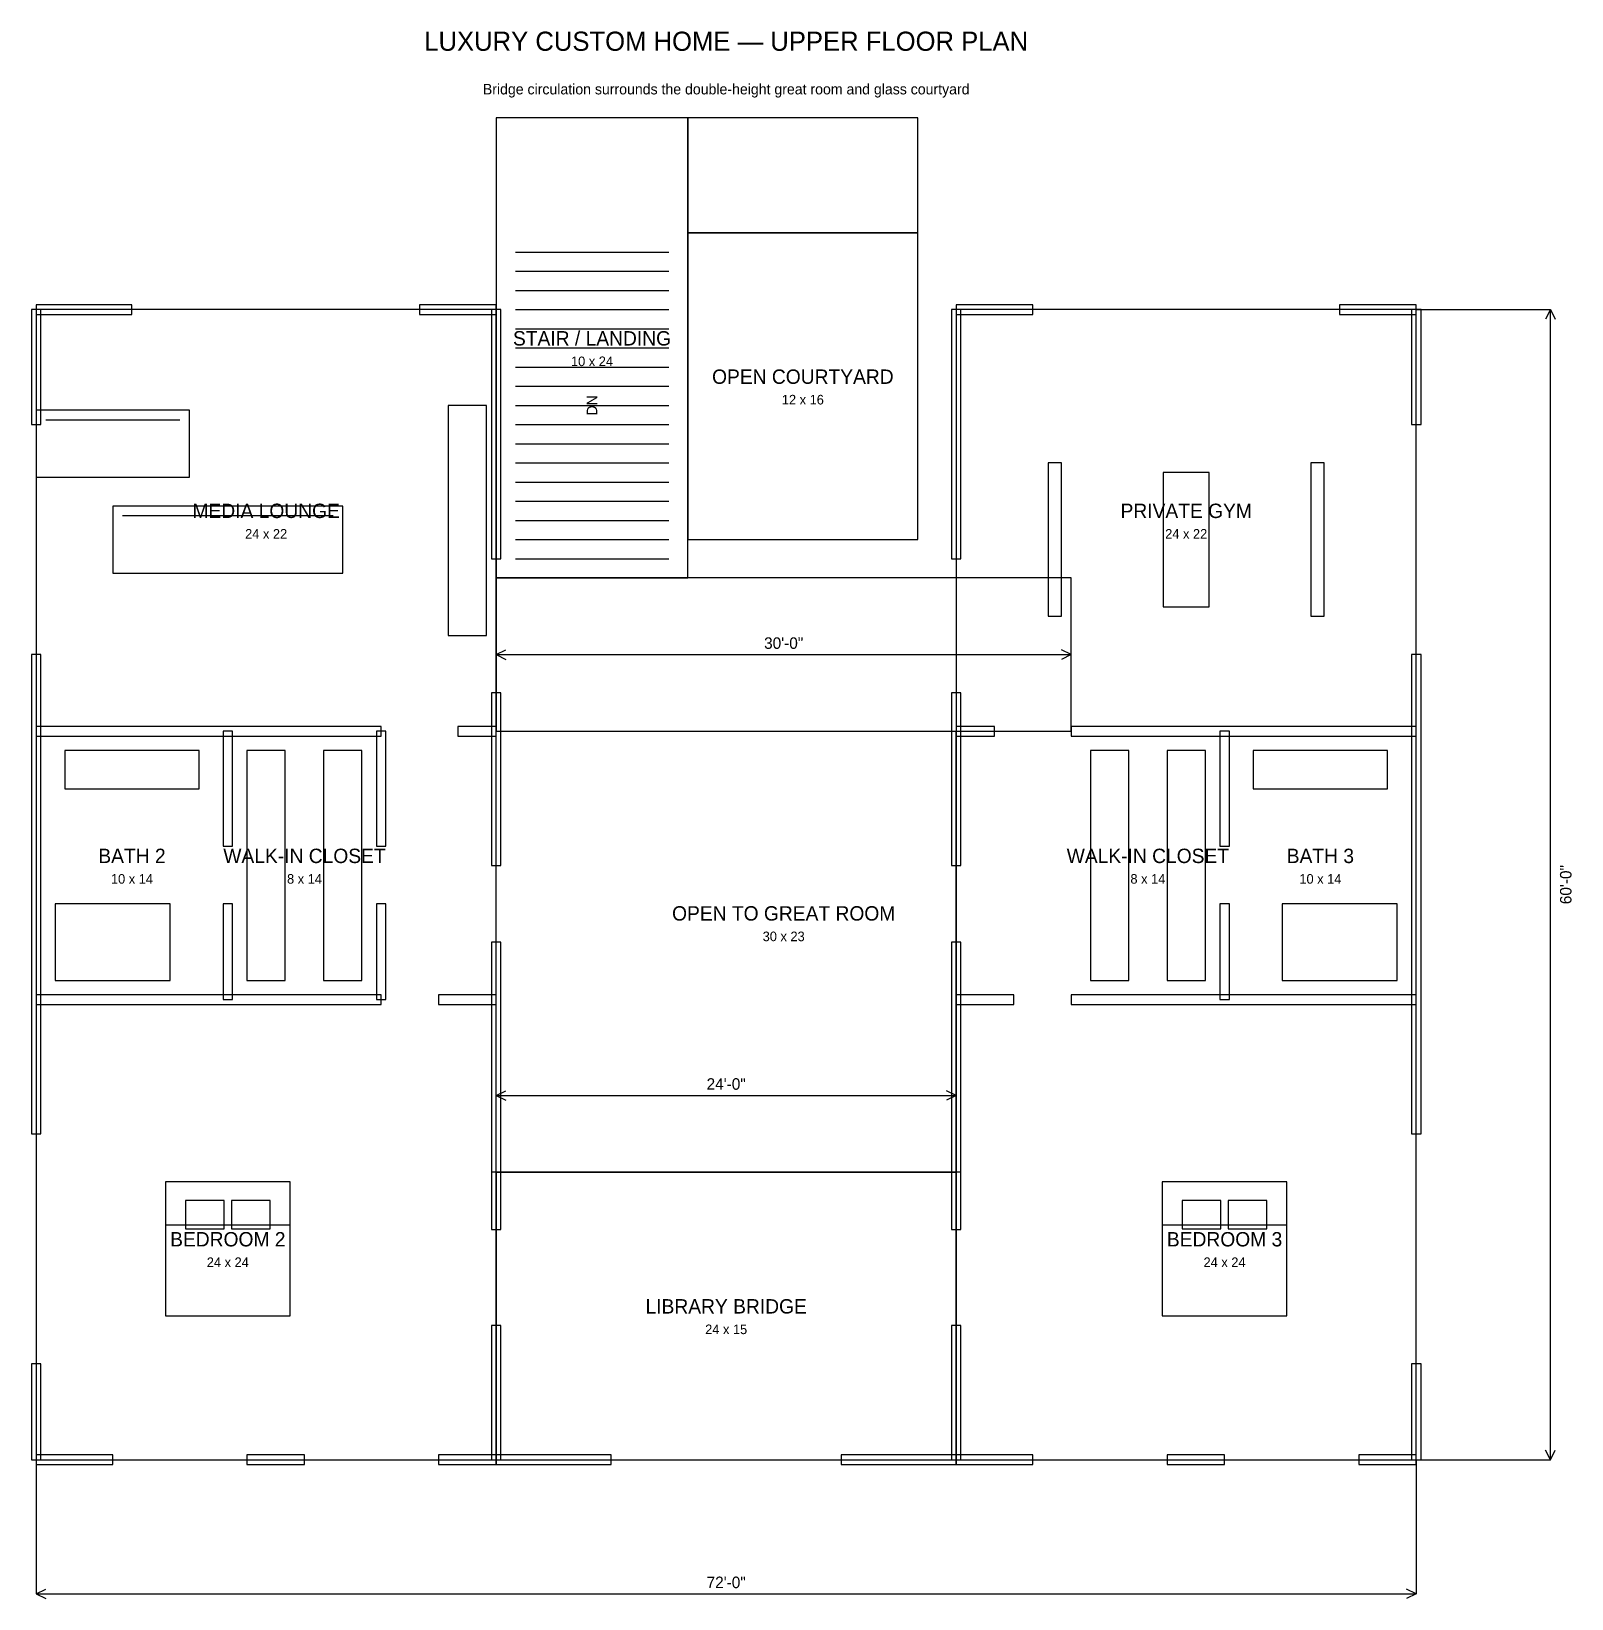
# Model space of a CAD drawing. Header units: inches. Extents: x -3 to 961, y -87 to 894.
import ezdxf
from ezdxf.enums import TextEntityAlignment as Align

# ---------------------------------------------------------------- set-up
doc = ezdxf.new("R2010")
doc.units = ezdxf.units.IN
for name, color, linetype in [('A-CAB', 30, 'CONTINUOUS'), ('A-DIMS', 1, 'CONTINUOUS'), ('A-FIXT', 5, 'CONTINUOUS'), ('A-FURN', 6, 'CONTINUOUS'), ('A-OVER', 8, 'CONTINUOUS'), ('A-STAIR', 2, 'CONTINUOUS'), ('A-TEXT', 7, 'CONTINUOUS'), ('A-WALL', 7, 'CONTINUOUS'), ('A-WIND', 4, 'CONTINUOUS')]:
    doc.layers.add(name, color=color, linetype=linetype)

msp = doc.modelspace()

# ---------------------------------------------------------------- linework, layer by layer
at = {"layer": 'A-CAB'}
for p, q in [((156, 444), (132, 444)), ((132, 444), (132, 300)), ((156, 300), (156, 444)), ((204, 444), (180, 444)), ((180, 444), (180, 300)), ((204, 300), (204, 444)), ((684, 444), (660, 444)), ((660, 444), (660, 300)), ((684, 300), (684, 444)), ((732, 444), (708, 444)), ((708, 444), (708, 300)), ((732, 300), (732, 444)), ((132, 300), (156, 300)), ((180, 300), (204, 300)), ((660, 300), (684, 300)), ((708, 300), (732, 300))]:
    msp.add_line(p, q, dxfattribs=at)
at = {"layer": 'A-DIMS'}
for p, q in [((864, 720), (948, 720)), ((948, 720), (945, 714)), ((948, 0), (948, 720)), ((948, 720), (951, 714)), ((288, 504), (294, 507)), ((288, 456), (288, 504)), ((288, 504), (648, 504)), ((288, 504), (294, 501)), ((648, 504), (642, 507)), ((648, 504), (642, 501)), ((648, 456), (648, 504)), ((288, 228), (294, 231)), ((288, 180), (288, 228)), ((288, 228), (576, 228)), ((288, 228), (294, 225)), ((576, 228), (570, 231)), ((576, 228), (570, 225)), ((576, 180), (576, 228)), ((0, 0), (0, -84)), ((864, 0), (864, -84)), ((864, 0), (948, 0)), ((948, 0), (945, 6)), ((948, 0), (951, 6)), ((0, -84), (6, -81)), ((0, -84), (864, -84)), ((0, -84), (6, -87)), ((864, -84), (858, -81)), ((864, -84), (858, -87))]:
    msp.add_line(p, q, dxfattribs=at)
at = {"layer": 'A-FIXT'}
for p, q in [((102, 444), (18, 444)), ((18, 444), (18, 420)), ((102, 420), (102, 444)), ((846, 444), (762, 444)), ((762, 444), (762, 420)), ((846, 420), (846, 444)), ((18, 420), (102, 420)), ((762, 420), (846, 420)), ((84, 348), (12, 348)), ((12, 348), (12, 300)), ((84, 300), (84, 348)), ((852, 348), (780, 348)), ((780, 348), (780, 300)), ((852, 300), (852, 348)), ((12, 300), (84, 300)), ((780, 300), (852, 300))]:
    msp.add_line(p, q, dxfattribs=at)
at = {"layer": 'A-FURN'}
for p, q in [((282, 660), (258, 660)), ((258, 660), (258, 516)), ((282, 516), (282, 660)), ((96, 657), (0, 657)), ((0, 657), (0, 615)), ((6, 651), (90, 651)), ((96, 615), (96, 657)), ((642, 624), (633.6, 624)), ((633.6, 624), (633.6, 528)), ((642, 528), (642, 624)), ((806.4, 624), (798, 624)), ((798, 624), (798, 528)), ((806.4, 528), (806.4, 624)), ((0, 615), (96, 615)), ((734.4, 618), (705.6, 618)), ((705.6, 618), (705.6, 534)), ((734.4, 534), (734.4, 618)), ((192, 597), (48, 597)), ((48, 597), (48, 555)), ((54, 591), (186, 591)), ((192, 555), (192, 597)), ((48, 555), (192, 555)), ((705.6, 534), (734.4, 534)), ((633.6, 528), (642, 528)), ((798, 528), (806.4, 528)), ((258, 516), (282, 516)), ((159, 174), (81, 174)), ((81, 174), (81, 90)), ((159, 90), (159, 174)), ((783, 174), (705, 174)), ((705, 174), (705, 90)), ((783, 90), (783, 174)), ((117.66, 162.24), (93.48, 162.24)), ((93.48, 162.24), (93.48, 144.6)), ((117.66, 144.6), (117.66, 162.24)), ((146.52, 162.24), (122.34, 162.24)), ((122.34, 162.24), (122.34, 144.6)), ((146.52, 144.6), (146.52, 162.24)), ((741.66, 162.24), (717.48, 162.24)), ((717.48, 162.24), (717.48, 144.6)), ((741.66, 144.6), (741.66, 162.24)), ((770.52, 162.24), (746.34, 162.24)), ((746.34, 162.24), (746.34, 144.6)), ((770.52, 144.6), (770.52, 162.24)), ((81, 147.12), (159, 147.12)), ((93.48, 144.6), (117.66, 144.6)), ((122.34, 144.6), (146.52, 144.6)), ((705, 147.12), (783, 147.12)), ((717.48, 144.6), (741.66, 144.6)), ((746.34, 144.6), (770.52, 144.6)), ((81, 90), (159, 90)), ((705, 90), (783, 90))]:
    msp.add_line(p, q, dxfattribs=at)
at = {"layer": 'A-OVER'}
for p, q in [((408, 840), (288, 840)), ((288, 840), (288, 552)), ((408, 552), (408, 840)), ((552, 840), (408, 840)), ((408, 840), (408, 768)), ((552, 768), (552, 840)), ((408, 768), (552, 768)), ((288, 720), (0, 720)), ((0, 720), (0, 0)), ((288, 0), (288, 720)), ((864, 720), (576, 720)), ((576, 720), (576, 0)), ((864, 0), (864, 720)), ((648, 552), (288, 552)), ((288, 552), (288, 456)), ((288, 552), (408, 552)), ((648, 456), (648, 552)), ((288, 456), (648, 456)), ((576, 180), (288, 180)), ((288, 180), (288, 0)), ((576, 0), (576, 180)), ((0, 0), (288, 0)), ((288, 0), (576, 0)), ((576, 0), (864, 0))]:
    msp.add_line(p, q, dxfattribs=at)
at = {"layer": 'A-STAIR'}
for p, q in [((300, 756), (396, 756)), ((300, 744), (396, 744)), ((300, 732), (396, 732)), ((300, 720), (396, 720)), ((300, 708), (396, 708)), ((300, 696), (396, 696)), ((300, 684), (396, 684)), ((300, 672), (396, 672)), ((300, 660), (396, 660)), ((300, 648), (396, 648)), ((300, 636), (396, 636)), ((300, 624), (396, 624)), ((300, 612), (396, 612)), ((300, 600), (396, 600)), ((300, 588), (396, 588)), ((300, 576), (396, 576)), ((300, 564), (396, 564)), ((300, 552), (396, 552))]:
    msp.add_line(p, q, dxfattribs=at)
at = {"layer": 'A-WALL'}
for p, q in [((3, 720), (-3, 720)), ((-3, 720), (-3, 648)), ((60, 723), (0, 723)), ((0, 723), (0, 717)), ((0, 717), (60, 717)), ((3, 648), (3, 720)), ((60, 717), (60, 723)), ((288, 723), (240, 723)), ((240, 723), (240, 717)), ((240, 717), (288, 717)), ((291, 720), (285, 720)), ((285, 720), (285, 564)), ((288, 717), (288, 723)), ((291, 564), (291, 720)), ((579, 720), (573, 720)), ((573, 720), (573, 564)), ((624, 723), (576, 723)), ((576, 723), (576, 717)), ((576, 717), (624, 717)), ((579, 564), (579, 720)), ((624, 717), (624, 723)), ((864, 723), (816, 723)), ((816, 723), (816, 717)), ((816, 717), (864, 717)), ((867, 720), (861, 720)), ((861, 720), (861, 648)), ((864, 717), (864, 723)), ((867, 648), (867, 720)), ((-3, 648), (3, 648)), ((861, 648), (867, 648)), ((285, 564), (291, 564)), ((573, 564), (579, 564)), ((3, 504), (-3, 504)), ((-3, 504), (-3, 204)), ((3, 204), (3, 504)), ((867, 504), (861, 504)), ((861, 504), (861, 204)), ((867, 204), (867, 504)), ((291, 480), (285, 480)), ((285, 480), (285, 372)), ((291, 372), (291, 480)), ((579, 480), (573, 480)), ((573, 480), (573, 372)), ((579, 372), (579, 480)), ((216, 459), (0, 459)), ((0, 459), (0, 453)), ((0, 453), (216, 453)), ((123, 456), (117, 456)), ((117, 456), (117, 384)), ((123, 384), (123, 456)), ((219, 456), (213, 456)), ((213, 456), (213, 384)), ((216, 453), (216, 459)), ((219, 384), (219, 456)), ((288, 459), (264, 459)), ((264, 459), (264, 453)), ((264, 453), (288, 453)), ((288, 453), (288, 459)), ((600, 459), (576, 459)), ((576, 459), (576, 453)), ((576, 453), (600, 453)), ((600, 453), (600, 459)), ((864, 459), (648, 459)), ((648, 459), (648, 453)), ((648, 453), (864, 453)), ((747, 456), (741, 456)), ((741, 456), (741, 384)), ((747, 384), (747, 456)), ((864, 453), (864, 459)), ((117, 384), (123, 384)), ((213, 384), (219, 384)), ((741, 384), (747, 384)), ((285, 372), (291, 372)), ((573, 372), (579, 372)), ((123, 348), (117, 348)), ((117, 348), (117, 288)), ((123, 288), (123, 348)), ((219, 348), (213, 348)), ((213, 348), (213, 288)), ((219, 288), (219, 348)), ((747, 348), (741, 348)), ((741, 348), (741, 288)), ((747, 288), (747, 348)), ((291, 324), (285, 324)), ((285, 324), (285, 144)), ((291, 144), (291, 324)), ((579, 324), (573, 324)), ((573, 324), (573, 144)), ((579, 144), (579, 324)), ((216, 291), (0, 291)), ((0, 291), (0, 285)), ((0, 285), (216, 285)), ((117, 288), (123, 288)), ((213, 288), (219, 288)), ((216, 285), (216, 291)), ((288, 291), (252, 291)), ((252, 291), (252, 285)), ((252, 285), (288, 285)), ((288, 285), (288, 291)), ((612, 291), (576, 291)), ((576, 291), (576, 285)), ((576, 285), (612, 285)), ((612, 285), (612, 291)), ((864, 291), (648, 291)), ((648, 291), (648, 285)), ((648, 285), (864, 285)), ((741, 288), (747, 288)), ((864, 285), (864, 291)), ((-3, 204), (3, 204)), ((861, 204), (867, 204)), ((291, 180), (285, 180)), ((285, 180), (285, 144)), ((291, 144), (291, 180)), ((579, 180), (573, 180)), ((573, 180), (573, 144)), ((579, 144), (579, 180)), ((285, 144), (291, 144)), ((285, 144), (291, 144)), ((573, 144), (579, 144)), ((573, 144), (579, 144)), ((291, 84), (285, 84)), ((285, 84), (285, 0)), ((291, 84), (285, 84)), ((285, 84), (285, 0)), ((291, 0), (291, 84)), ((291, 0), (291, 84)), ((579, 84), (573, 84)), ((573, 84), (573, 0)), ((579, 84), (573, 84)), ((573, 84), (573, 0)), ((579, 0), (579, 84)), ((579, 0), (579, 84)), ((3, 60), (-3, 60)), ((-3, 60), (-3, 0)), ((3, 0), (3, 60)), ((867, 60), (861, 60)), ((861, 60), (861, 0)), ((867, 0), (867, 60)), ((-3, 0), (3, 0)), ((48, 3), (0, 3)), ((0, 3), (0, -3)), ((48, -3), (48, 3)), ((168, 3), (132, 3)), ((132, 3), (132, -3)), ((168, -3), (168, 3)), ((288, 3), (252, 3)), ((252, 3), (252, -3)), ((285, 0), (291, 0)), ((285, 0), (291, 0)), ((288, -3), (288, 3)), ((360, 3), (288, 3)), ((288, 3), (288, -3)), ((360, -3), (360, 3)), ((576, 3), (504, 3)), ((504, 3), (504, -3)), ((573, 0), (579, 0)), ((573, 0), (579, 0)), ((624, 3), (576, 3)), ((576, 3), (576, -3)), ((576, -3), (576, 3)), ((624, -3), (624, 3)), ((744, 3), (708, 3)), ((708, 3), (708, -3)), ((744, -3), (744, 3)), ((864, 3), (828, 3)), ((828, 3), (828, -3)), ((861, 0), (867, 0)), ((864, -3), (864, 3)), ((0, -3), (48, -3)), ((132, -3), (168, -3)), ((252, -3), (288, -3)), ((288, -3), (360, -3)), ((504, -3), (576, -3)), ((576, -3), (624, -3)), ((708, -3), (744, -3)), ((828, -3), (864, -3))]:
    msp.add_line(p, q, dxfattribs=at)
at = {"layer": 'A-WIND'}
for p, q in [((552, 768), (408, 768)), ((408, 768), (408, 576)), ((552, 576), (552, 768)), ((408, 576), (552, 576)), ((288, 456), (648, 456)), ((288, 180), (288, 456)), ((576, 180), (576, 456)), ((288, 180), (576, 180))]:
    msp.add_line(p, q, dxfattribs=at)

# ---------------------------------------------------------------- texts
at = {"layer": 'A-DIMS'}
for s, p in [('30\'-0"', (468, 511.2)), ('24\'-0"', (432, 235.2)), ('72\'-0"', (432, -76.8))]:
    msp.add_text(s, height=7.2, dxfattribs=at).set_placement(p, align=Align.MIDDLE_CENTER)
msp.add_text('60\'-0"', height=7.2, rotation=90, dxfattribs=at).set_placement((957.6, 360), align=Align.MIDDLE_CENTER)
at = {"layer": 'A-OVER'}
for s, height, p in [('LUXURY CUSTOM HOME — UPPER FLOOR PLAN', 12, (432, 888)), ('Bridge circulation surrounds the double-height great room and glass courtyard', 6.6, (432, 858))]:
    msp.add_text(s, height=height, dxfattribs=at).set_placement(p, align=Align.MIDDLE_CENTER)
at = {"layer": 'A-STAIR'}
msp.add_text('DN', height=6.6, rotation=90, dxfattribs=at).set_placement((348, 660), align=Align.MIDDLE_CENTER)
at = {"layer": 'A-TEXT'}
for s, height, p in [('STAIR / LANDING', 9, (348, 702)), ('10 x 24', 6, (348, 687.6)), ('OPEN COURTYARD', 9, (480, 678)), ('12 x 16', 6, (480, 663.6)), ('MEDIA LOUNGE', 9, (144, 594)), ('PRIVATE GYM', 9, (720, 594)), ('24 x 22', 6, (144, 579.6)), ('24 x 22', 6, (720, 579.6)), ('BATH 2', 9, (60, 378)), ('WALK-IN CLOSET', 9, (168, 378)), ('WALK-IN CLOSET', 9, (696, 378)), ('BATH 3', 9, (804, 378)), ('10 x 14', 6, (60, 363.6)), ('8 x 14', 6, (168, 363.6)), ('8 x 14', 6, (696, 363.6)), ('10 x 14', 6, (804, 363.6)), ('OPEN TO GREAT ROOM', 9, (468, 342)), ('30 x 23', 6, (468, 327.6)), ('BEDROOM 2', 9, (120, 138)), ('BEDROOM 3', 9, (744, 138)), ('24 x 24', 6, (120, 123.6)), ('24 x 24', 6, (744, 123.6)), ('LIBRARY BRIDGE', 9, (432, 96)), ('24 x 15', 6, (432, 81.6))]:
    msp.add_text(s, height=height, dxfattribs=at).set_placement(p, align=Align.MIDDLE_CENTER)

doc.saveas('drawing.dxf')
